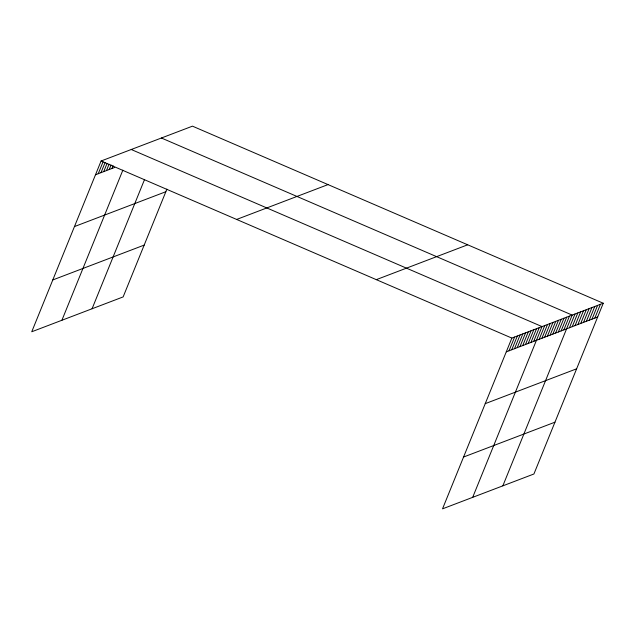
<?xml version="1.0" encoding="UTF-8"?>
<svg xmlns="http://www.w3.org/2000/svg" width="635" height="635" viewBox="0 0 635 635"><rect width="100%" height="100%" fill="white"/><g stroke="black" fill="none" stroke-linecap="round" stroke-linejoin="round"><path stroke-width="0.95" d="M603.25 303.236L511.858 338.09L442.524 508.841L533.916 473.996L603.25 303.236L192.476 126.159L101.084 161.004L31.75 331.764L123.142 296.91L166.902 189.127M98.242 173.72L103.084 161.798M100.981 172.672L105.077 162.584M103.727 171.625L107.077 163.37M106.466 170.577L109.077 164.163M109.212 169.537L111.069 164.949M111.95 168.489L113.07 165.735M61.905 320.262L122.857 170.172M92.067 308.761L144.597 179.395M509.016 350.798L514.604 337.042M511.762 349.758L517.342 336.002M514.501 348.71L520.089 334.955M517.239 347.662L522.827 333.907M519.986 346.615L525.566 332.859M522.724 345.575L528.312 331.819M525.47 344.527L531.05 330.772M528.209 343.479L533.797 329.724M530.947 342.44L536.535 328.684M533.694 341.392L539.274 327.636M472.686 497.34L542.02 326.588L131.247 149.503M539.178 339.296L544.759 325.541M541.917 338.257L547.505 324.501M544.655 337.209L550.243 323.453M547.402 336.161L552.99 322.405M550.14 335.121L555.728 321.366M552.887 334.073L558.467 320.318M555.625 333.026L561.213 319.27M558.363 331.978L563.951 318.222M561.11 330.938L566.698 317.183M563.848 329.89L569.436 316.135M502.841 485.846L572.175 315.087L161.401 138.001M569.42 327.771L575 314.015M572.238 326.692L577.826 312.936M575.064 325.612L580.652 311.856M577.89 324.533L583.478 310.777M580.715 323.461L586.303 309.705M583.541 322.382L589.129 308.626M586.367 321.302L591.947 307.546M589.193 320.231L594.773 306.475M592.018 319.151L597.598 305.395M594.836 318.072L600.424 304.316M95.504 174.76L114.689 167.442M74.462 226.568L165.854 191.722M52.784 279.948L144.177 245.102M236.641 219.448L328.033 184.594M376.301 279.654L467.693 244.8M506.278 351.846L597.662 316.992M485.235 403.654L576.628 368.808M463.566 457.033L554.95 422.188M101.084 161.004L511.858 338.09"/></g></svg>
